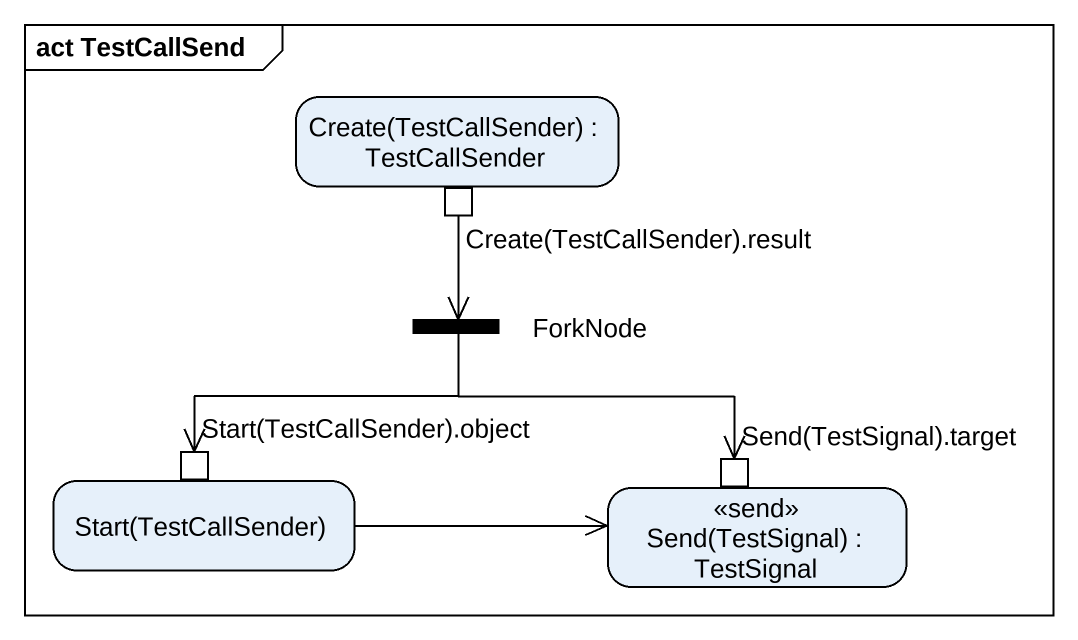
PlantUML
@startuml
mainframe act TestCallSend
hide empty description
state "Create(TestCallSender) : TestCallSender" as Create_TestCallSender {
  state "Create(TestCallSender).result" as Create_TestCallSender_result <<outputPin>>
}
state ForkNode <<fork>>
state "Start(TestCallSender)" as Start_TestCallSender {
  state "Start(TestCallSender).object" as Start_TestCallSender_object <<inputPin>>
}
state "Send(TestSignal) : TestSignal" as Send_TestSignal <<send>> {
  state "Send(TestSignal).target" as Send_TestSignal_target <<inputPin>>
}
Create_TestCallSender_result --> ForkNode
ForkNode -left-> Start_TestCallSender_object
ForkNode -right-> Send_TestSignal_target
Start_TestCallSender -right-> Send_TestSignal
@enduml
